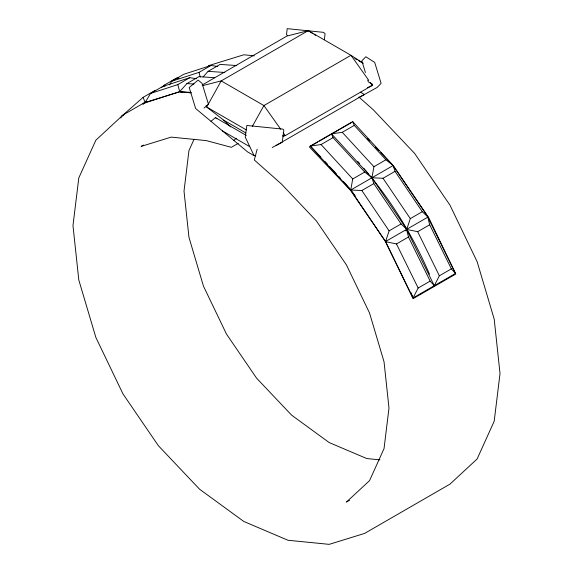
<?xml version="1.0" encoding="UTF-8"?>
<svg xmlns="http://www.w3.org/2000/svg" width="573" height="573" viewBox="0 0 573 573"><rect width="100%" height="100%" fill="white"/><g stroke="black" fill="none" stroke-linecap="round" stroke-linejoin="round"><path stroke-width="0.86" d="M324.382 39.723L325.077 33.757L323.509 32.346L287.209 28.65L286.514 34.616L287.302 35.318M406.758 229.322L401.1 223.936L389.103 230.862L385.565 241.555L350.733 190.028L352.732 178.962L364.722 172.036L371.934 177.788L406.758 229.322L410.304 218.621L422.301 211.695L427.959 217.081L385.385 241.62L413.076 297.931L455.478 273.457L427.787 217.138L429.678 224.774L451.359 268.866L455.478 273.457M317.75 142.061L309.356 146.903L350.554 190.394L385.93 242.164L413.076 298.683L455.786 274.03L428.64 217.504L393.128 165.547L385.923 159.795L373.925 166.722L371.934 177.788L373.832 183.589L401.1 223.936M427.959 217.081L393.128 165.547L352.689 121.605L310.294 146.079L350.733 190.028L355.16 195.572M257.17 149.195L254.29 159.96L281.372 183.976L316.389 220.942L346.464 264.948L369.535 312.994L384.039 361.799L388.988 408.048L384.039 448.587L369.535 480.647L346.464 502.048L349.544 500.272M120.839 117.995L121.469 116.383L143.15 97.324L155.147 90.398L153.177 92.131M194.032 139.332L188.961 150.556L184.012 191.088L188.961 237.337L203.465 286.149L226.536 334.188L256.611 378.194L291.628 415.16L329.203 442.571L366.784 458.55L379.913 459.854M451.359 268.866L439.362 275.792L434.277 285.691L430.158 281.107L418.161 288.033L413.076 297.931L410.913 292.509M252.385 126.311L263.909 105.561L350.97 55.295L363.296 63.266M196.625 78.737L189.792 77.684L162.524 86.544L150.527 93.471L144.869 102.947L179.7 91.637L191.124 92.411M169.551 84.876L171.728 81.23L183.725 74.304L210.993 65.451L217.826 66.497M405.698 230.84L406.586 229.379L417.681 231.7L429.678 224.774M182.15 92.719L179.7 91.637L186.905 83.579L198.903 76.653L214.732 77.727M203.114 76.918L208.106 71.338L220.096 64.412L236.814 65.551M143.071 103.892L144.36 102.689L179.743 91.773L191.138 92.898M161.722 87.397L164.351 85.083L176.348 78.157L178.905 78.129M143.064 104.243L146.559 101.629M175.03 79.318L176.348 78.157M204.024 108.053L208.479 104.329L202.068 83.372L198.122 80.084L189.226 87.533L195.629 108.49L247.55 151.874L254.075 155.641L255.802 155.82M210.986 121.326L215.434 117.601L246.318 135.429M233.805 140.428L236.348 138.294M144.36 102.689L123.009 115.023L95.863 140.199L78.802 177.917L72.979 225.604L78.802 280.018L95.863 337.44L123.009 393.959L158.392 445.73L199.583 489.22L243.797 521.466L288.004 540.267L329.203 544.35L364.578 533.427L449.991 484.121L477.137 458.944L494.198 421.227L500.021 373.532L494.198 319.125L477.137 261.703L449.991 205.177L414.608 153.406L373.417 109.916L358.97 97.109M121.469 116.383L123.718 115.087M150.527 93.471L177.795 84.611L189.792 77.684M171.728 81.23L198.996 72.377L210.993 65.451M202.169 84.997L286.908 36.07L308.26 30.641L350.97 55.295L368.761 80.363M143.436 145.069L141.13 146.402L171.198 137.119L206.216 140.586L231.349 147.318L238.268 143.322M276.064 145.485L364.321 94.531L360.61 92.181M319.268 141.18L351.299 122.686M320.887 157.081L310.294 146.079L321.066 144.554L333.063 137.627L364.722 172.036M333.063 137.627L331.488 133.846L342.26 132.313L354.257 125.387L385.923 159.795M348.241 186.805L350.733 190.028L393.128 165.547L395.033 171.348L422.301 211.695M350.733 190.028L361.835 190.515L373.832 183.589M331.488 133.846L371.934 177.788L383.036 178.275L395.033 171.348M385.385 241.62L396.48 243.94L408.477 237.014L406.586 229.379L434.277 285.691M359.035 97.446L377.156 87.447L381.102 83.357L374.699 62.4L365.796 56.763L361.85 60.853L365.438 72.592M272.204 147.505L282.245 142.247L283.814 130.565L283.119 129.154L246.82 125.458L245.251 137.14L254.075 155.641M367.515 87.655L372.321 85.377L371.77 83.722M282.897 136.51L285.261 135.636L372.321 85.377L370.287 82.512M208.422 65.709L243.797 54.786L254.312 55.832M202.419 85.678L221.207 80.908L308.26 30.641L312.614 33.456M380.837 152.633L393.128 165.547M208.106 71.338L224.817 72.477M186.905 83.579L193.939 84.059M282.639 135.35L285.261 135.636L283.227 132.771M354.802 58.51L357.086 59.828M358.612 60.709L362.423 62.908M246.354 129.928L206.695 107.036L206.151 105.375M280.684 129.19L263.909 105.561L221.207 80.908L206.695 107.036L223.613 120.115L245.846 132.95M222.396 130.873L249.749 146.667M372.708 84.632L368.26 81.81L367.744 80.134M314.068 34.394L315.515 35.333M215.434 117.601L216.78 118.726M223.613 120.115L230.69 126.848M367.372 138.408L369.814 140.994M375.329 146.81L379.004 150.692M342.26 132.313L373.925 166.722M321.066 144.554L352.732 178.962M325.049 161.6L327.427 164.186M329.804 166.772L336.351 173.884M338.729 176.47L340.512 178.404M343.485 181.634L347.646 186.161M383.036 178.275L410.304 218.621M361.835 190.515L389.103 230.862M417.681 231.7L439.362 275.792M408.477 237.014L430.158 281.107M396.48 243.94L418.161 288.033M352.689 121.605L354.257 125.387M164.351 85.083L164.888 86.566M143.15 97.324L145.041 102.503M198.996 72.377L200.264 77.054M177.795 84.611L179.7 91.637M357.71 161.4A241.57 139.468 60 0 1 359.536 163.427M363.733 168.233A241.57 139.468 60 0 1 368.446 173.82M370.76 176.642A241.57 139.468 60 0 1 429.506 274.274"/></g></svg>
